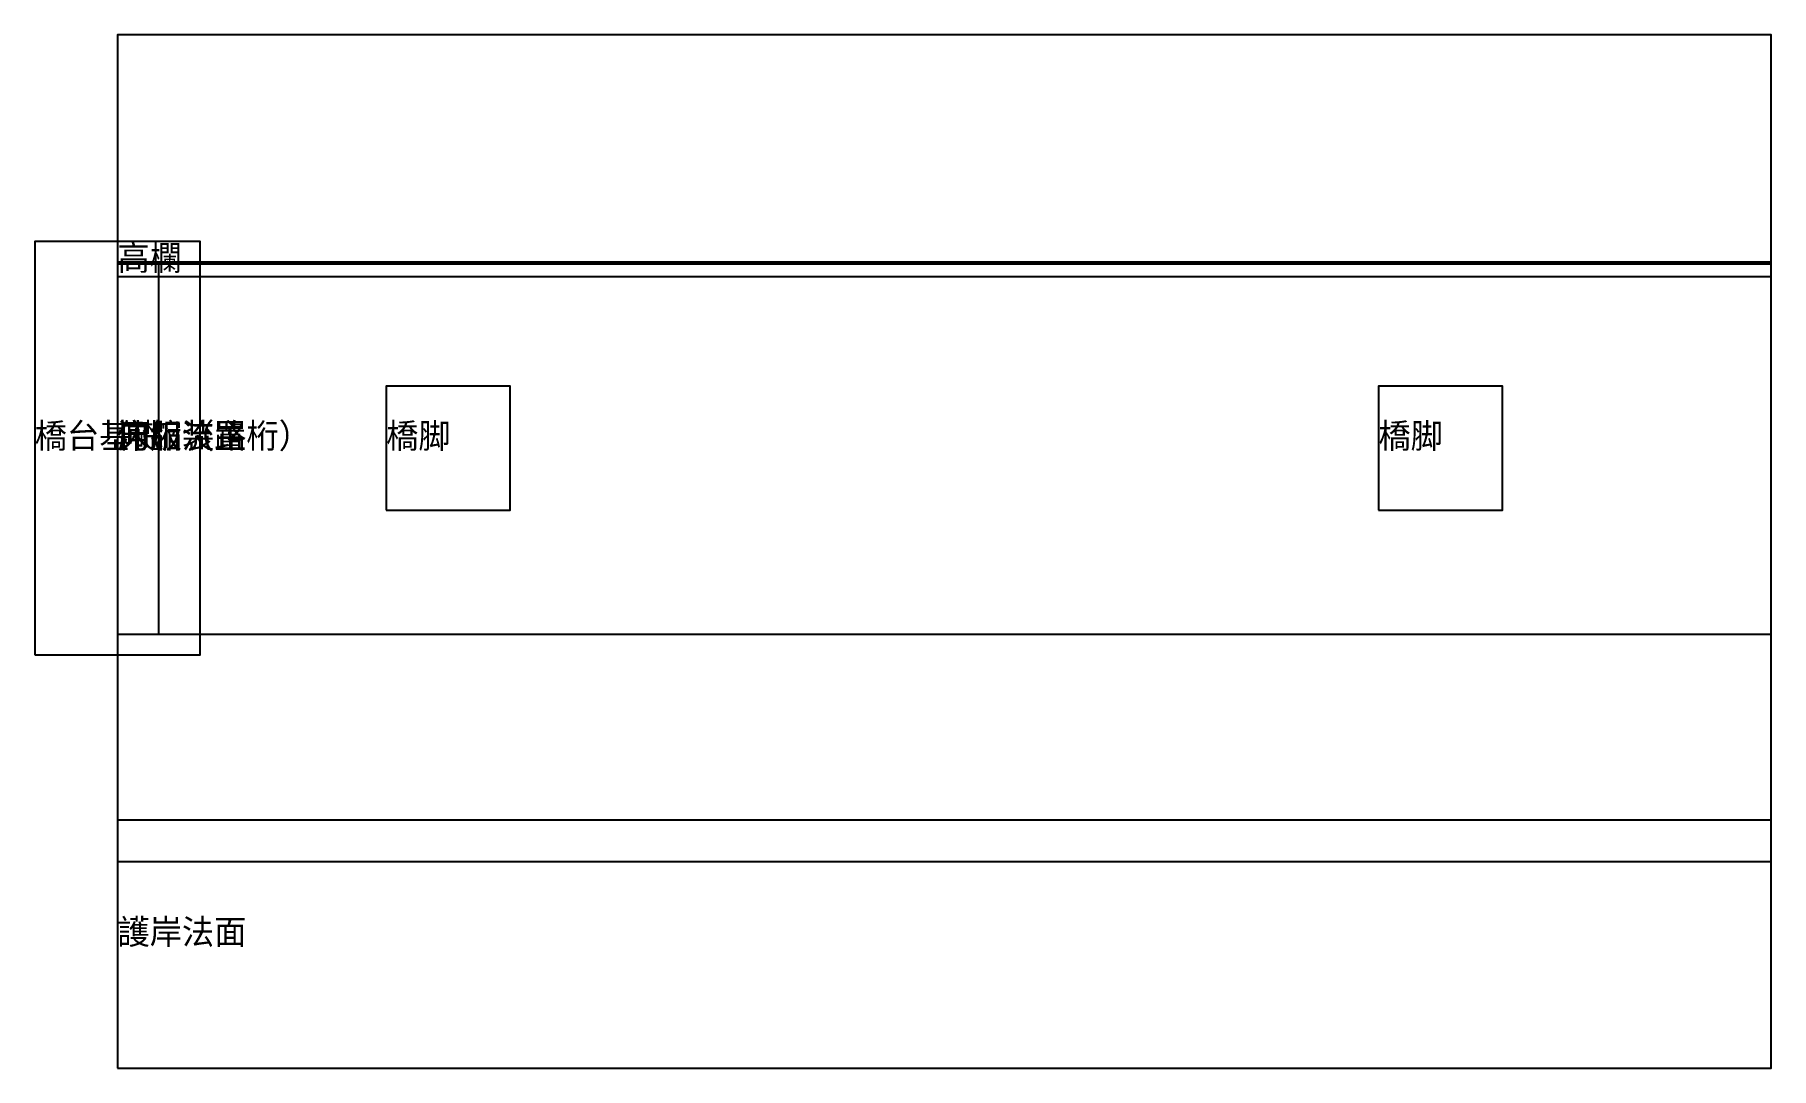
# Model space of a CAD drawing. Header units: metres. Extents: x -22 to 20, y -15 to 10.
import ezdxf

# ---------------------------------------------------------------- set-up
doc = ezdxf.new("R2010")
doc.units = ezdxf.units.M

msp = doc.modelspace()

# ---------------------------------------------------------------- linework, layer by layer
at = {"layer": 'abutment_base'}
msp.add_lwpolyline([(-22, -5), (-18, -5), (-18, 5), (-22, 5)], close=True, dxfattribs=at)
at = {"layer": 'deck_slab'}
msp.add_lwpolyline([(-20, -4.5), (20, -4.5), (20, 4.5), (-20, 4.5)], close=True, dxfattribs=at)
at = {"layer": 'expansion_joint'}
msp.add_lwpolyline([(-20, -4.5), (-19, -4.5), (-19, 4.5), (-20, 4.5)], close=True, dxfattribs=at)
at = {"layer": 'pier1'}
msp.add_lwpolyline([(-13.5, -1.5), (-10.5, -1.5), (-10.5, 1.5), (-13.5, 1.5)], close=True, dxfattribs=at)
at = {"layer": 'pier2'}
msp.add_lwpolyline([(10.5, -1.5), (13.5, -1.5), (13.5, 1.5), (10.5, 1.5)], close=True, dxfattribs=at)
at = {"layer": 'railing'}
msp.add_lwpolyline([(-20, 4.15), (20, 4.15), (20, 4.45), (-20, 4.45)], close=True, dxfattribs=at)
at = {"layer": 'river_channel'}
msp.add_lwpolyline([(-20, -10), (20, -10), (20, 10), (-20, 10)], close=True, dxfattribs=at)
at = {"layer": 'riverbank_slope'}
msp.add_lwpolyline([(-20, -15), (20, -15), (20, -9), (-20, -9)], close=True, dxfattribs=at)

# ---------------------------------------------------------------- texts
at = {"layer": 'abutment_base'}
msp.add_text('橋台基礎', height=0.6, dxfattribs=at).set_placement((-22, 0))
at = {"layer": 'deck_slab'}
msp.add_text('床版（主桁）', height=0.6, dxfattribs=at).set_placement((-20, 0))
at = {"layer": 'expansion_joint'}
msp.add_text('伸縮装置', height=0.6, dxfattribs=at).set_placement((-20, 0))
at = {"layer": 'pier1'}
msp.add_text('橋脚', height=0.6, dxfattribs=at).set_placement((-13.5, 0))
at = {"layer": 'pier2'}
msp.add_text('橋脚', height=0.6, dxfattribs=at).set_placement((10.5, 0))
at = {"layer": 'railing'}
msp.add_text('高欄', height=0.6, dxfattribs=at).set_placement((-20, 4.3))
at = {"layer": 'river_channel'}
msp.add_text('河川流路', height=0.6, dxfattribs=at).set_placement((-20, 0))
at = {"layer": 'riverbank_slope'}
msp.add_text('護岸法面', height=0.6, dxfattribs=at).set_placement((-20, -12))

doc.saveas('drawing.dxf')
